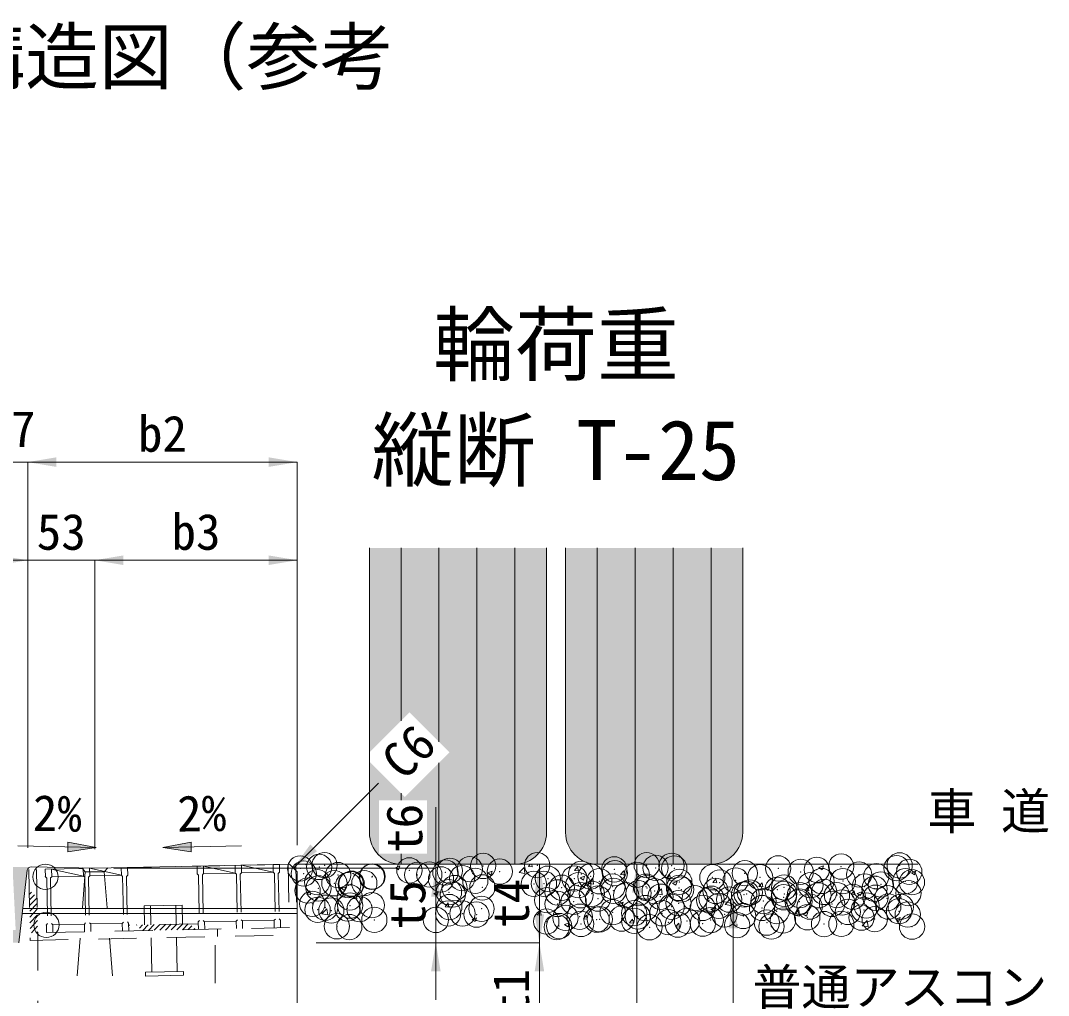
# Model space of a CAD drawing. Units: millimetres at full size. Extents: x 289 to 42849, y -1182 to 27464.
# Drawn here: x 11786 to 12599, y 21725 to 22495 of the extents above; entities that cross this region are included whole.
import ezdxf
from ezdxf.enums import TextEntityAlignment as Align

# ---------------------------------------------------------------- set-up
doc = ezdxf.new("R2010")
doc.units = ezdxf.units.MM
doc.header["$LTSCALE"] = 40
doc.header["$PDMODE"] = 32
doc.header["$PDSIZE"] = 20
doc.linetypes.add('USER2', pattern=[1.35, 0.75, -0.6])
for name, color, linetype, lineweight in [('0_2', 7, 'Continuous', 20), ('グレーチング', 7, 'Continuous', 9), ('側溝', 7, 'Continuous', 5), ('寸法引出', 7, 'Continuous', 9), ('寸法線', 7, 'Continuous', 9), ('ﾊｯﾁﾝｸﾞ', 7, 'Continuous', 5)]:
    doc.layers.add(name, color=color, linetype=linetype, lineweight=lineweight)
doc.styles.add('ＭＳ ゴシック', font='')
doc.styles.get('ＭＳ ゴシック').set_extended_font_data('MS Gothic')

# ---------------------------------------------------------------- blocks, each defined once
blk = doc.blocks.new('filled_arrow')
at = {"color": 0, "linetype": 'Continuous', "lineweight": -2}
blk.add_solid([(7.5, 1.25), (0, 0), (7.5, -1.25)], dxfattribs=at)

msp = doc.modelspace()

# ---------------------------------------------------------------- hatches: boundary and pattern name
at = {"layer": 'グレーチング'}
h = msp.add_hatch(dxfattribs=at)
h.set_pattern_fill('USER', color=256, style=0, pattern_type=2)
h.set_pattern_definition([(46.14576, (11268.83, 21446.89), (-2.28951, 2.19972), [30, -24])])
h.paths.add_polyline_path([(11792.9, 21824.43), (11798.9, 21824.55), (11799.89, 21774.56), (11793.9, 21774.44)])
h = msp.add_hatch(dxfattribs=at)
h.set_pattern_fill('USER', color=256, style=0, pattern_type=2)
h.set_pattern_definition([(46.14576, (11365.81, 21448.83), (-2.28951, 2.19972), [30, -24])])
h.paths.add_polyline_path([(11871.88, 21776), (11871.79, 21780.5), (11907.28, 21781.21), (11922.28, 21781.51), (11926.78, 21781.6), (11926.87, 21777.1), (11907.37, 21776.71)])
at = {"layer": '寸法引出'}
for points in [[(11823.78, 21846.03), (11823.63, 21838.54), (11846.2, 21841.84)], [(11921.13, 21846.03), (11921.28, 21838.54), (11898.71, 21841.84)]]:
    msp.add_hatch(color=256, dxfattribs=at).paths.add_polyline_path(points)
at = {"layer": 'ﾊｯﾁﾝｸﾞ'}
h = msp.add_hatch(color=256, dxfattribs=at)
h.paths.add_polyline_path([(12090.07, 21881.79), (12061.99, 21909.87), (12061.99, 21853.67, 0.41421), (12086.99, 21828.67), (12176.99, 21828.67, 0.41421), (12201.99, 21853.67), (12201.99, 22078.67), (12061.99, 22078.67), (12061.99, 21916.87), (12093.76, 21948.65), (12125.34, 21917.06)])
h.paths.add_polyline_path([(12107.54, 21836.84), (12069.62, 21836.84), (12069.62, 21879.17), (12107.54, 21879.17)], flags=16)
for color, points in [(256, [(12356.99, 22078.67), (12216.99, 22078.67), (12216.99, 21853.67, 0.41421), (12241.99, 21828.67), (12331.99, 21828.67, 0.41421), (12356.99, 21853.67)]), (8, [(11785, 21766.53), (11791.68, 21823.83), (11792, 21826.53), (11780, 21826.53), (11782.5, 21776.53), (11577.68, 21776.53), (11575, 21766.53), (11581, 21766.53)])]:
    msp.add_hatch(color=color, dxfattribs=at).paths.add_polyline_path(points)

# ---------------------------------------------------------------- linework, layer by layer
at = {"layer": '0_2', "lineweight": 9}
for p, q in [((12061.99, 21853.67), (12061.99, 22078.67)), ((12201.99, 22078.67), (12201.99, 21853.67)), ((12216.99, 21853.67), (12216.99, 22078.67)), ((12356.99, 22078.67), (12356.99, 21853.67)), ((12002, 21825.61), (12069.09, 21892.71)), ((12176.99, 21828.67), (12086.99, 21828.67)), ((12331.99, 21828.67), (12241.99, 21828.67))]:
    msp.add_line(p, q, dxfattribs=at)
at = {"layer": '0_2', "lineweight": 5}
for p, q in [((12086.99, 21941.87), (12086.99, 22078.67)), ((12116.99, 22078.67), (12116.99, 21925.42)), ((12146.99, 22078.67), (12146.99, 21828.67)), ((12176.99, 21828.67), (12176.99, 22078.67)), ((12241.99, 21828.67), (12241.99, 22078.67)), ((12271.99, 22078.67), (12271.99, 21828.67)), ((12301.99, 22078.67), (12301.99, 21828.67)), ((12331.99, 21828.67), (12331.99, 22078.67)), ((12116.99, 21908.71), (12116.99, 21828.67)), ((12086.99, 21879.17), (12086.99, 21884.87)), ((12086.99, 21828.67), (12086.99, 21836.84))]:
    msp.add_line(p, q, dxfattribs=at)
at = {"layer": '0_2'}
msp.add_line((12005, 21828.67), (12495.41, 21828.67), dxfattribs=at)
at = {"layer": '0_2', "lineweight": 9}
for centre, start, end in [((12086.99, 21853.67), 180, 270), ((12176.99, 21853.67), 270, 0), ((12241.99, 21853.67), 180, 270), ((12331.99, 21853.67), 270, 0)]:
    msp.add_arc(centre, 25, start, end, dxfattribs=at)
at = {"layer": 'グレーチング', "linetype": 'USER2'}
for p, q in [((11805.89, 21824.69), (11990.86, 21828.39)), ((11835.89, 21825.29), (11836.01, 21819.29)), ((11866, 21819.89), (11840.89, 21825.39)), ((11840.89, 21825.39), (11841.01, 21819.39)), ((11865.88, 21825.89), (11866, 21819.89)), ((11870.88, 21825.99), (11871, 21819.99)), ((11925.87, 21827.09), (11925.99, 21821.09)), ((11930.87, 21827.19), (11930.99, 21821.19)), ((11955.98, 21821.69), (11930.87, 21827.19)), ((11955.86, 21827.69), (11955.98, 21821.69)), ((11960.86, 21827.79), (11960.98, 21821.79)), ((11985.98, 21822.29), (11960.86, 21827.79)), ((11985.86, 21828.29), (11985.98, 21822.29)), ((11990.86, 21828.39), (11990.98, 21822.39)), ((11997.86, 21828.53), (11998.86, 21778.54)), ((12003.85, 21828.65), (12004.97, 21772.66)), ((11792.9, 21824.43), (11794.02, 21768.44)), ((11798.9, 21824.55), (11799.89, 21774.56)), ((11805.89, 21824.69), (11806.01, 21818.69)), ((11806.01, 21818.69), (11807.03, 21817.71)), ((11807.03, 21817.71), (11807.75, 21781.72)), ((11811.01, 21818.79), (11810.03, 21817.77)), ((11810.03, 21817.77), (11810.75, 21781.78)), ((11836.01, 21819.29), (11810.89, 21824.79)), ((11810.89, 21824.79), (11811.01, 21818.79)), ((11836.01, 21819.29), (11811.01, 21818.79)), ((11836.01, 21819.29), (11837.03, 21818.31)), ((11837.03, 21818.31), (11837.75, 21782.32)), ((11841.01, 21819.39), (11840.03, 21818.37)), ((11840.03, 21818.37), (11840.75, 21782.38)), ((11866, 21819.89), (11841.01, 21819.39)), ((11866, 21819.89), (11867.02, 21818.91)), ((11867.02, 21818.91), (11867.74, 21782.92)), ((11871, 21819.99), (11870.02, 21818.97)), ((11870.02, 21818.97), (11870.74, 21782.98)), ((11925.99, 21821.09), (11927.01, 21820.11)), ((11927.01, 21820.11), (11927.73, 21784.12)), ((11930.99, 21821.19), (11930.01, 21820.17)), ((11930.01, 21820.17), (11930.73, 21784.18)), ((11955.98, 21821.69), (11930.99, 21821.19)), ((11955.98, 21821.69), (11957, 21820.71)), ((11957, 21820.71), (11957.72, 21784.72)), ((11960.98, 21821.79), (11960, 21820.77)), ((11960, 21820.77), (11960.72, 21784.78)), ((11985.98, 21822.29), (11960.98, 21821.79)), ((11985.98, 21822.29), (11987, 21821.31)), ((11987, 21821.31), (11987.72, 21785.32)), ((11990.98, 21822.39), (11990, 21821.37)), ((11990, 21821.37), (11990.72, 21785.38)), ((11913.98, 21796.35), (11883.99, 21795.75)), ((11883.99, 21795.75), (11884.29, 21780.75)), ((11888.99, 21795.85), (11889.29, 21780.85)), ((11908.98, 21796.25), (11909.28, 21781.25)), ((11913.98, 21796.35), (11914.28, 21781.35)), ((11956.74, 21783.7), (11957.72, 21784.72)), ((11961.74, 21783.8), (11960.72, 21784.78)), ((11986.74, 21784.3), (11961.74, 21783.8)), ((11986.74, 21784.3), (11987.72, 21785.32)), ((11986.86, 21778.3), (11986.74, 21784.3)), ((11991.74, 21784.4), (11990.72, 21785.38)), ((11991.86, 21778.4), (11991.74, 21784.4)), ((11998.86, 21778.54), (11793.9, 21774.44)), ((11806.77, 21780.7), (11807.75, 21781.72)), ((11806.89, 21774.7), (11806.77, 21780.7)), ((11811.77, 21780.8), (11810.75, 21781.78)), ((11836.77, 21781.3), (11811.77, 21780.8)), ((11811.89, 21774.8), (11811.77, 21780.8)), ((11836.77, 21781.3), (11837.75, 21782.32)), ((11836.89, 21775.3), (11836.77, 21781.3)), ((11841.77, 21781.4), (11840.75, 21782.38)), ((11866.76, 21781.9), (11841.77, 21781.4)), ((11841.89, 21775.4), (11841.77, 21781.4)), ((11866.76, 21781.9), (11867.74, 21782.92)), ((11866.88, 21775.9), (11866.76, 21781.9)), ((11871.76, 21782), (11870.74, 21782.98)), ((11871.88, 21776), (11871.76, 21782)), ((11926.78, 21781.6), (11871.79, 21780.5)), ((11926.75, 21783.1), (11927.73, 21784.12)), ((11926.87, 21777.1), (11926.75, 21783.1)), ((11931.75, 21783.2), (11930.73, 21784.18)), ((11956.74, 21783.7), (11931.75, 21783.2)), ((11931.87, 21777.2), (11931.75, 21783.2)), ((11941.87, 21777.4), (11941.99, 21771.4)), ((11956.86, 21777.7), (11956.74, 21783.7)), ((11961.86, 21777.8), (11961.74, 21783.8)), ((11794.02, 21768.44), (12004.97, 21772.66)), ((11889.5, 21770.35), (11890.04, 21743.36)), ((11909.49, 21770.75), (11910.03, 21743.76)), ((11885.04, 21743.26), (11915.03, 21743.86)), ((11915.09, 21740.86), (11915.03, 21743.86)), ((11885.1, 21740.26), (11885.04, 21743.26)), ((11885.1, 21740.26), (11915.09, 21740.86))]:
    msp.add_line(p, q, dxfattribs=at)
at = {"layer": 'グレーチング'}
for p in [(11806.01, 21818.69), (11806.77, 21780.7)]:
    msp.add_point(p, dxfattribs=at)
at = {"layer": '側溝', "color": 2, "lineweight": 20}
for p, q in [((11794.72, 21826.48), (11845, 21825.47)), ((11845, 21825.47), (11999, 21828.55)), ((11999, 21828.55), (12005, 21822.67)), ((11791.68, 21823.83), (11785, 21766.53)), ((12005, 21321.53), (12005, 21822.67))]:
    msp.add_line(p, q, dxfattribs=at)
at = {"layer": '側溝', "linetype": 'USER2', "lineweight": 9}
for p, q in [((11834.68, 21825.68), (11837.5, 21822.63)), ((11855.31, 21825.68), (11852.5, 21822.63)), ((11826.82, 21686.53), (11837.5, 21822.63)), ((11837.5, 21822.63), (11852.5, 21822.63)), ((11863.17, 21686.53), (11852.5, 21822.63)), ((11940, 21626.53), (11940, 21777.36)), ((11799.89, 21774.56), (11799.89, 21686.53))]:
    msp.add_line(p, q, dxfattribs=at)
at = {"layer": '側溝', "color": 4, "lineweight": 9}
for p, q in [((12005, 21793.67), (11788.17, 21793.67)), ((12005, 21793.67), (11789.92, 21793.67)), ((12005, 21789.67), (11787.7, 21789.67)), ((12005, 21789.67), (11789.92, 21789.67))]:
    msp.add_line(p, q, dxfattribs=at)
at = {"layer": '側溝', "color": 2, "lineweight": 20}
msp.add_arc((11794.66, 21823.48), 3, 88.85424, 173.34557, dxfattribs=at)
at = {"layer": '寸法引出'}
for p, q in [((11784.09, 21843.08), (11846.2, 21841.84)), ((11960.82, 21843.08), (11898.71, 21841.84))]:
    msp.add_line(p, q, dxfattribs=at)
at = {"layer": '寸法引出', "lineweight": 13}
for points in [[(11823.78, 21846.03), (11823.63, 21838.54), (11846.2, 21841.84)], [(11921.13, 21846.03), (11921.28, 21838.54), (11898.71, 21841.84)]]:
    msp.add_lwpolyline(points, close=True, dxfattribs=at)
at = {"layer": '寸法線'}
for p, q in [((11740, 22146.43), (11837, 22146.43)), ((11792, 21841.53), (11792, 22146.43)), ((11792, 22146.43), (12005, 22146.43)), ((11792, 21841.53), (11792, 22146.43)), ((12005, 21843.67), (12005, 22146.43)), ((11747, 22068.88), (11890, 22068.88)), ((11792, 21841.53), (11792, 22068.88)), ((11845, 21840.47), (11845, 22068.88)), ((11845, 22068.88), (12005, 22068.88)), ((11845, 21840.47), (11845, 22068.88)), ((12005, 21843.67), (12005, 22068.88)), ((12114.5, 21873.67), (12114.5, 21780.47)), ((12114.5, 21870.47), (12114.5, 21721.53)), ((11860, 21825.47), (12114.5, 21825.47)), ((11860, 21825.47), (12114.5, 21825.47)), ((12020, 21828.67), (12114.5, 21828.67)), ((12020, 21828.67), (12273.22, 21828.67)), ((12020, 21828.67), (12196.35, 21828.67)), ((12196.35, 21828.67), (12196.35, 21766.53)), ((12273.22, 21828.67), (12273.22, 21311.53)), ((12020, 21766.53), (12114.5, 21766.53)), ((12020, 21766.53), (12196.35, 21766.53)), ((12020, 21766.53), (12196.35, 21766.53)), ((12196.35, 21766.53), (12196.35, 21686.53))]:
    msp.add_line(p, q, dxfattribs=at)
msp.add_lwpolyline([(12349.57, 21800.58), (12349.57, 21708.13), (12593.6, 21708.13)], dxfattribs=at)
at = {"layer": 'ﾊｯﾁﾝｸﾞ'}
for p, q in [((12011.43, 21828.67), (12012.05, 21828.25)), ((12012.05, 21828.25), (12012.2, 21828.67)), ((12082.53, 21825.89), (12085.06, 21824.18)), ((12082.54, 21825.9), (12086.1, 21827.27)), ((12085.06, 21824.18), (12086.09, 21827.25)), ((12180.43, 21821.99), (12184.38, 21826.12)), ((12184.95, 21821.29), (12184.39, 21826.12)), ((12187.63, 21826.91), (12189.1, 21828.67)), ((12187.63, 21826.91), (12190.66, 21826.65)), ((12190.7, 21826.66), (12190.33, 21828.67)), ((12224.06, 21823.73), (12226.51, 21826.64)), ((12227.14, 21823.47), (12226.55, 21826.65)), ((12346.3, 21828.67), (12346.76, 21828.36)), ((12346.76, 21828.36), (12346.87, 21828.67)), ((12417.24, 21826), (12419.77, 21824.29)), ((12417.25, 21826.01), (12420.8, 21827.38)), ((12419.77, 21824.29), (12420.8, 21827.36)), ((12155.54, 21821.82), (12158.06, 21820.11)), ((12155.55, 21821.83), (12159.1, 21823.2)), ((12158.07, 21820.11), (12159.1, 21823.18)), ((12180.43, 21821.98), (12184.95, 21821.28)), ((12224.06, 21823.73), (12227.1, 21823.46)), ((12228.54, 21817.75), (12231.07, 21816.05)), ((12228.55, 21817.77), (12232.11, 21819.13)), ((12231.07, 21816.04), (12232.1, 21819.11)), ((12234.64, 21813.59), (12238.6, 21817.71)), ((12239.17, 21812.89), (12238.61, 21817.71)), ((12260.5, 21820.54), (12262.95, 21823.46)), ((12260.5, 21820.54), (12263.54, 21820.27)), ((12263.58, 21820.28), (12262.99, 21823.46)), ((12296.94, 21817.35), (12299.39, 21820.27)), ((12296.94, 21817.35), (12299.97, 21817.08)), ((12300.01, 21817.09), (12299.43, 21820.28)), ((12333.37, 21814.16), (12335.82, 21817.08)), ((12336.45, 21813.9), (12335.86, 21817.09)), ((12490.25, 21821.94), (12493.81, 21823.31)), ((12490.25, 21821.93), (12492.77, 21820.22)), ((12492.77, 21820.22), (12493.8, 21823.29)), ((12039.85, 21809.5), (12042.38, 21807.8)), ((12039.86, 21809.52), (12043.41, 21810.88)), ((12042.38, 21807.8), (12043.41, 21810.87)), ((12234.65, 21813.57), (12239.17, 21812.87)), ((12288.86, 21805.18), (12292.81, 21809.3)), ((12293.39, 21804.48), (12292.82, 21809.3)), ((12301.55, 21813.68), (12304.08, 21811.98)), ((12301.56, 21813.7), (12305.11, 21815.06)), ((12304.08, 21811.98), (12305.11, 21815.05)), ((12333.37, 21814.16), (12336.41, 21813.9)), ((12369.81, 21810.97), (12372.26, 21813.89)), ((12369.81, 21810.97), (12372.85, 21810.71)), ((12372.89, 21810.72), (12372.3, 21813.9)), ((12374.56, 21809.63), (12378.12, 21810.99)), ((12374.56, 21809.61), (12377.08, 21807.91)), ((12377.09, 21807.91), (12378.12, 21810.98)), ((12406.25, 21807.79), (12408.7, 21810.71)), ((12409.33, 21807.53), (12408.74, 21810.71)), ((12012.49, 21804.64), (12014.94, 21807.56)), ((12012.49, 21804.64), (12015.53, 21804.38)), ((12015.57, 21804.38), (12014.98, 21807.57)), ((12048.93, 21801.45), (12051.38, 21804.37)), ((12048.93, 21801.45), (12051.96, 21801.19)), ((12052.01, 21801.2), (12051.42, 21804.38)), ((12112.85, 21805.43), (12115.38, 21803.73)), ((12112.86, 21805.45), (12116.42, 21806.81)), ((12115.38, 21803.73), (12116.41, 21806.8)), ((12288.87, 21805.16), (12293.38, 21804.46)), ((12343.07, 21796.77), (12347.03, 21800.89)), ((12347.6, 21796.07), (12347.04, 21800.89)), ((12406.25, 21807.79), (12409.28, 21807.52)), ((12442.68, 21804.6), (12445.13, 21807.52)), ((12442.68, 21804.6), (12445.72, 21804.33)), ((12445.76, 21804.34), (12445.17, 21807.53)), ((12447.56, 21805.54), (12450.09, 21803.84)), ((12447.57, 21805.56), (12451.13, 21806.93)), ((12450.09, 21803.84), (12451.12, 21806.91)), ((12479.12, 21801.41), (12481.57, 21804.33)), ((12479.12, 21801.41), (12482.16, 21801.15)), ((12482.2, 21801.15), (12481.61, 21804.34)), ((12024.51, 21789.33), (12028.47, 21793.45)), ((12029.04, 21788.63), (12028.48, 21793.45)), ((12121.8, 21795.08), (12124.25, 21798)), ((12121.8, 21795.08), (12124.84, 21794.81)), ((12124.88, 21794.82), (12124.29, 21798)), ((12258.87, 21797.31), (12262.43, 21798.68)), ((12258.87, 21797.3), (12261.39, 21795.59)), ((12261.4, 21795.59), (12262.43, 21798.66)), ((12331.87, 21793.23), (12334.4, 21791.52)), ((12331.88, 21793.24), (12335.44, 21794.61)), ((12334.4, 21791.52), (12335.43, 21794.59)), ((12343.08, 21796.75), (12347.6, 21796.05)), ((12397.29, 21788.36), (12401.25, 21792.48)), ((12401.82, 21787.66), (12401.26, 21792.48)), ((12024.52, 21789.31), (12029.04, 21788.61)), ((12143.18, 21785), (12146.74, 21786.36)), ((12143.18, 21784.98), (12145.7, 21783.28)), ((12145.71, 21783.28), (12146.74, 21786.35)), ((12194.67, 21788.7), (12197.12, 21791.62)), ((12194.67, 21788.7), (12197.71, 21788.44)), ((12197.75, 21788.44), (12197.17, 21791.63)), ((12231.11, 21785.51), (12233.56, 21788.43)), ((12231.11, 21785.51), (12234.15, 21785.25)), ((12234.19, 21785.26), (12233.6, 21788.44)), ((12267.55, 21782.33), (12270, 21785.25)), ((12270.63, 21782.07), (12270.04, 21785.25)), ((12397.3, 21788.34), (12401.81, 21787.64)), ((12404.88, 21789.16), (12407.41, 21787.46)), ((12404.89, 21789.18), (12408.44, 21790.54)), ((12407.41, 21787.45), (12408.44, 21790.52)), ((12477.89, 21785.11), (12481.45, 21786.47)), ((12477.89, 21785.09), (12480.41, 21783.39)), ((12480.41, 21783.39), (12481.44, 21786.46)), ((12216.18, 21780.91), (12218.71, 21779.21)), ((12216.19, 21780.93), (12219.75, 21782.29)), ((12218.71, 21779.21), (12219.74, 21782.28)), ((12267.55, 21782.33), (12270.58, 21782.06)), ((12303.99, 21779.14), (12306.43, 21782.06)), ((12303.99, 21779.14), (12307.02, 21778.87)), ((12307.06, 21778.88), (12306.48, 21782.07)), ((12342.71, 21778.67), (12342.87, 21778.87)), ((12342.95, 21778.67), (12342.91, 21778.88)), ((12451.5, 21779.95), (12455.46, 21784.08)), ((12451.51, 21779.93), (12456.03, 21779.23)), ((12456.03, 21779.25), (12455.47, 21784.08))]:
    msp.add_line(p, q, dxfattribs=at)
for p in [(12007.33, 21825.3), (12022.34, 21826.46), (12026.57, 21827.84), (12093.59, 21823.75), (12125.51, 21823.44), (12141.29, 21824.66), (12151.89, 21827.25), (12194.64, 21827.85), (12255.48, 21824.56), (12281.14, 21827.81), (12288.09, 21825.71), (12300.8, 21827.39), (12302.92, 21825.33), (12385.04, 21825.34), (12415.52, 21824.21), (12434.76, 21826.74), (12478.57, 21825.53), (12481.02, 21827.71), (12010.12, 21821.23), (12037.24, 21820.08), (12063.96, 21818.66), (12064.35, 21818.94), (12099.85, 21820.19), (12109.33, 21820.45), (12118.59, 21816.65), (12122.05, 21822.13), (12135.39, 21817.68), (12145.71, 21815.5), (12165.01, 21822.76), (12203.02, 21817.17), (12224.05, 21817.28), (12229.4, 21820.98), (12236.76, 21818.95), (12243.67, 21815.15), (12256, 21821.49), (12273.29, 21820.24), (12332.99, 21818.28), (12351.48, 21815.78), (12358.65, 21821.53), (12370.72, 21818.31), (12402.8, 21822.54), (12419.32, 21815.36), (12436.16, 21815.26), (12448.95, 21820.44), (12462.55, 21819.07), (12485.43, 21815.14), (12488.63, 21822.65), (12013.21, 21807.8), (12020.83, 21814.41), (12021.72, 21809.55), (12034.34, 21813.57), (12045.29, 21812.02), (12047.38, 21812.81), (12047.95, 21813.26), (12058.01, 21813.7), (12129.3, 21809.82), (12151.28, 21810.34), (12191.96, 21813.06), (12199.95, 21813.21), (12214.04, 21810.07), (12227.06, 21812.06), (12254.18, 21810.92), (12254.87, 21807.64), (12280.53, 21810.9), (12281.3, 21809.77), (12287.44, 21807.35), (12306.68, 21809.88), (12306.91, 21814.71), (12308.42, 21808.63), (12335.54, 21807.48), (12338.76, 21814.11), (12384.42, 21808.43), (12389.7, 21810.27), (12410.5, 21812.01), (12453.48, 21810.93), (12461.12, 21809.29), (12466.19, 21812.61), (12490.75, 21814.37), (12046.51, 21802.42), (12124.89, 21806.53), (12127.92, 21804.63), (12202.4, 21800.26), (12210.66, 21806.39), (12223.4, 21798.92), (12228.78, 21804.07), (12237.77, 21805.24), (12242.64, 21801.45), (12264.89, 21804.09), (12274.72, 21805.68), (12292.01, 21802.95), (12319.13, 21801.8), (12330.45, 21800.1), (12332.38, 21801.37), (12346.25, 21800.66), (12358.04, 21804.62), (12360.07, 21805.19), (12362.65, 21806.33), (12373.37, 21799.51), (12389.44, 21802.5), (12389.77, 21805.19), (12401.87, 21799.12), (12402.15, 21804.18), (12416.89, 21804.04), (12421.39, 21806.71), (12431.5, 21804.2), (12444.01, 21802.9), (12461.93, 21802.16), (12471.13, 21801.75), (12488.01, 21805.74), (12016.88, 21797.34), (12021.1, 21792.64), (12027.13, 21794.26), (12031.93, 21791.99), (12044.65, 21793.66), (12046.76, 21795.89), (12054.25, 21793.12), (12063.88, 21796.19), (12125.16, 21794.81), (12150.66, 21793.43), (12210.68, 21797.24), (12254.25, 21790.73), (12279.91, 21793.99), (12300.82, 21795.01), (12306.29, 21797.79), (12325.4, 21794.07), (12338.12, 21795.74), (12357.35, 21798.28), (12372.24, 21794.03), (12383.8, 21791.52), (12400.48, 21798.37), (12409.89, 21795.1), (12427.6, 21797.22), (12435.54, 21798.35), (12440.11, 21790.9), (12452.83, 21792.57), (12454.72, 21796.07), (12472.07, 21795.1), (12480.52, 21791.51), (12481.84, 21794.93), (12065.91, 21784.64), (12114.56, 21784.59), (12124.27, 21789.62), (12135.6, 21789.68), (12146.64, 21788.81), (12201.78, 21783.35), (12216.96, 21786.24), (12228.17, 21787.16), (12241.57, 21784.84), (12244.07, 21785.1), (12261.36, 21785.64), (12271.19, 21789.93), (12271.19, 21783.95), (12274.08, 21787.31), (12293.32, 21789.85), (12298.31, 21782.8), (12312.99, 21783.86), (12331.76, 21784.46), (12342.62, 21788.95), (12357.42, 21787.71), (12376.07, 21782.46), (12388.79, 21784.14), (12408.03, 21786.67), (12450.9, 21786.42), (12461.31, 21785.25), (12487.39, 21788.83), (12036.28, 21779.56), (12046.15, 21778.98), (12210.04, 21778.88), (12211.94, 21779.76), (12229.28, 21781.42), (12283.37, 21778.78), (12305.68, 21780.88), (12325.43, 21781.66), (12352.55, 21780.51), (12379.67, 21779.37), (12421.27, 21781.34), (12434.93, 21781.44), (12490.79, 21779.29)]:
    msp.add_point(p, dxfattribs=at)

# ---------------------------------------------------------------- block references
at = {"layer": '0_2', "lineweight": 9, "xscale": 3, "yscale": 3, "rotation": 45}
msp.add_blockref('filled_arrow', (12002, 21825.61), dxfattribs=at)
at = {"layer": '寸法線', "xscale": 3, "yscale": 3}
for p in [(11792, 22146.43), (11792, 22146.43), (11845, 22068.88), (11845, 22068.88)]:
    msp.add_blockref('filled_arrow', p, dxfattribs=at)
for p, rotation in [((12005, 22146.43), 180), ((11792, 22068.88), 180), ((12005, 22068.88), 180), ((12114.5, 21828.67), 90), ((12114.5, 21825.47), 90), ((12114.5, 21825.47), 270), ((12196.35, 21828.67), 270), ((12273.22, 21828.67), 270), ((12349.57, 21800.58), 270), ((12196.35, 21766.53), 90), ((12114.5, 21766.53), 270), ((12196.35, 21766.53), 270)]:
    msp.add_blockref('filled_arrow', p, dxfattribs=dict(at, rotation=rotation))

# ---------------------------------------------------------------- texts
at = {"layer": '0_2', "style": 'ＭＳ ゴシック'}
for s, height, p in [('布設標準構造図（参考', 42.72, (11498.62, 22488.23)), ('輪荷重', 47.47, (12112.36, 22263.04)), ('縦断 T-25', 47.47, (12063.8, 22179.71))]:
    msp.add_text(s, height=height, dxfattribs=at).set_placement(p, align=Align.TOP_LEFT)
msp.add_text('C6', height=28.48, rotation=45, dxfattribs=at).set_placement((12069.09, 21913.92), align=Align.TOP_LEFT)
msp.add_text('車 道', height=28.48, dxfattribs=at).set_placement((12502.88, 21847.84), align=Align.BOTTOM_LEFT)
at = {"layer": '寸法線', "style": 'ＭＳ ゴシック'}
for s, p in [('7', (11788.5, 22172.68)), ('b2', (11898.5, 22168.93)), ('53', (11818.5, 22091.38)), ('b3', (11925, 22091.38))]:
    msp.add_text(s, height=28.48, dxfattribs=at).set_placement(p, align=Align.MIDDLE_CENTER)
for s, rotation, p in [('2%', 359, (11815.42, 21868.96)), ('2%', 1, (11929.49, 21868.96)), ('t6', 90, (12089.55, 21857)), ('t5', 90, (12092, 21796.65)), ('t4', 90, (12173.85, 21797.6)), ('t1', 90, (12173.85, 21726.53))]:
    msp.add_text(s, height=28.48, rotation=rotation, dxfattribs=at).set_placement(p, align=Align.MIDDLE_CENTER)
msp.add_text('普通アスコン', height=28.48, dxfattribs=at).set_placement((12364.57, 21745.8), align=Align.TOP_LEFT)

doc.saveas('drawing.dxf')
